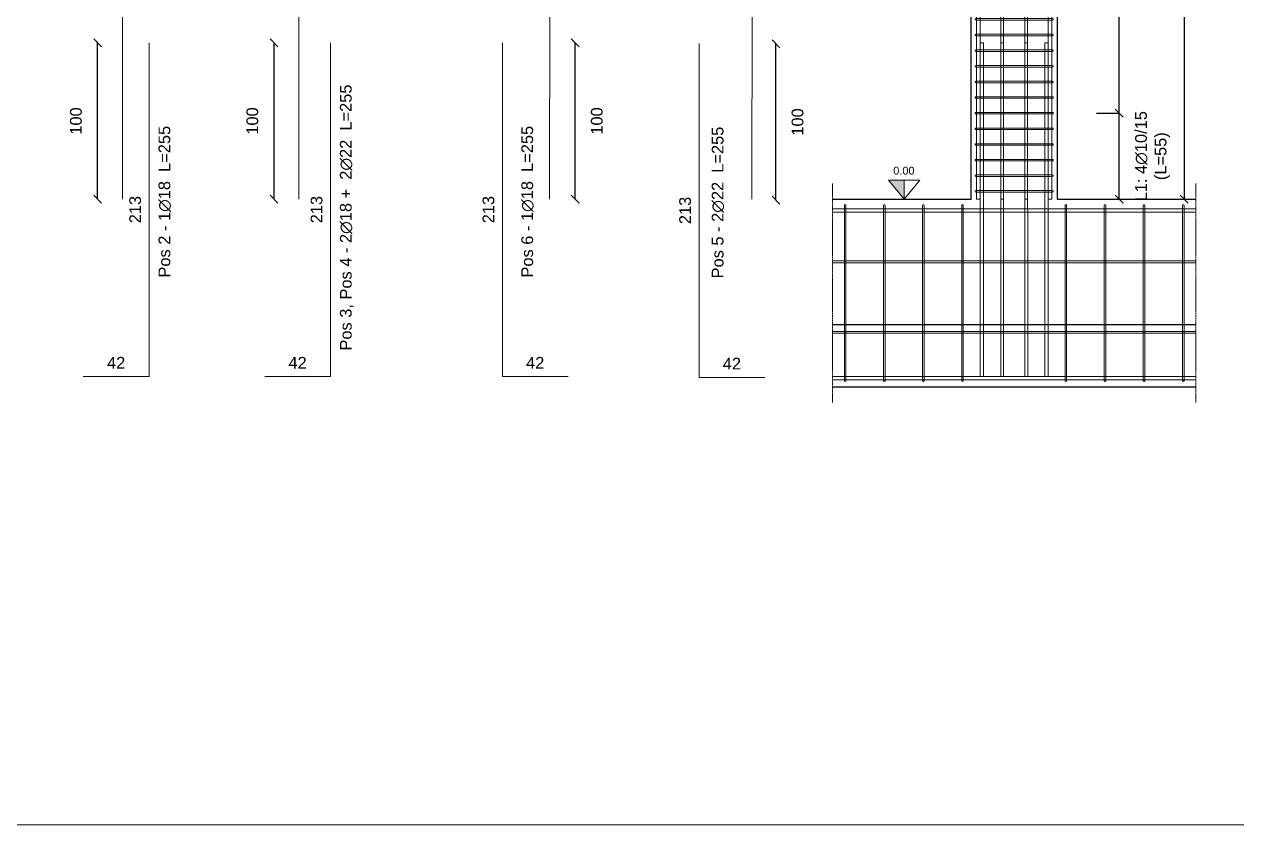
# Model space of a CAD drawing. Header units: millimetres. Extents: x -455371 to 117772, y -78417 to 116564.
# Drawn here: x -431903 to -424157, y 47891 to 53007 of the extents above; entities that cross this region are included whole.
import ezdxf

# ---------------------------------------------------------------- set-up
doc = ezdxf.new("R2010")
doc.units = ezdxf.units.MM
doc.linetypes.add('ACAD_ISO02W100', pattern=[15, 12, -3])
doc.layers.get('0').update_dxf_attribs({"color": 255})
for name, color, linetype, lineweight in [('armature', 5, 'Continuous', 18), ('Cls', 7, 'Continuous', 25), ('quote', 5, 'Continuous', 15), ('Scritte', 7, 'Continuous', 15), ('staffe', 10, 'Continuous', 15), ('tratteggio 1 a 50', 230, 'ACAD_ISO02W100', 15)]:
    doc.layers.add(name, color=color, linetype=linetype, lineweight=lineweight)
doc.layers.add('RETINI', color=253, linetype='Continuous')
doc.styles.get("Standard").update_dxf_attribs({"font": 'arial.ttf'})
doc.dimstyles.new('per distinte 1 a 50', dxfattribs={"dimtxt": 75, "dimasz": 150, "dimexe": 0.18, "dimexo": 250, "dimgap": 50, "dimtad": 1, "dimdec": 0, "dimlfac": 0.1, "dimzin": 0, "dimdsep": 46, "dimtxsty": 'Standard', "dimblk": 'NONE', "dimcen": 0, "dimse1": 1, "dimse2": 1, "dimsd1": 1, "dimsd2": 1, "dimadec": 0, "dimazin": 0, "dimtfac": 1, "dimtdec": 0, "dimtix": 1, "dimtofl": 0, "dimtmove": 0, "dimatfit": 3, "dimldrblk": 'NONE', "dimfxl": 250, "dimfxlon": 1, "dimtolj": 1, "dimtzin": 0, "dimarcsym": 2})
doc.dimstyles.new('scala1 a 50', dxfattribs={"dimtxt": 75, "dimasz": 50, "dimexe": 0.18, "dimexo": 250, "dimgap": 100, "dimtad": 2, "dimdec": 0, "dimlfac": 0.1, "dimzin": 0, "dimdsep": 46, "dimtxsty": 'Standard', "dimblk": 'OBLIQUE', "dimcen": -100, "dimadec": 0, "dimazin": 0, "dimtfac": 1, "dimtdec": 0, "dimtofl": 0, "dimtmove": 0, "dimatfit": 3, "dimfxl": 250, "dimfxlon": 1, "dimtolj": 1, "dimtzin": 0, "dimarcsym": 0})

# ---------------------------------------------------------------- blocks, each defined once
blk = doc.blocks.new('*U2535')
at = {"layer": 'staffe'}
blk.add_lwpolyline([(-245, -5), (245, -5, 1), (245, 5), (-245, 5, 1)], format="xyb", close=True, dxfattribs=at)
blk = doc.blocks.new('*U2536')
at = {"layer": 'armature', "color": 0, "linetype": 'ByBlock', "lineweight": -2, "transparency": 16777216}
for p in [(0, 2900), (0, 2800), (0, 2700), (0, 2600), (0, 2500), (0, 2400), (0, 2300), (0, 2200), (0, 2100), (0, 2000), (0, 1900), (0, 1800), (0, 1700), (0, 1600), (0, 1500), (0, 1400), (0, 1300), (0, 1200), (0, 1100), (0, 1000), (0, 900), (0, 800), (0, 700), (0, 600), (0, 500), (0, 400), (0, 300), (0, 200), (0, 100), (0, 0)]:
    blk.add_blockref('*U2535', p, dxfattribs=at)
blk = doc.blocks.new('*U2569')
at = {"layer": 'staffe'}
blk.add_lwpolyline([(-5, -560), (-5, 560, -1), (5, 560), (5, -560, -1)], format="xyb", close=True, dxfattribs=at)
blk = doc.blocks.new('*U2570')
at = {"layer": 'armature', "color": 0, "linetype": 'ByBlock', "lineweight": -2, "transparency": 16777216}
for p in [(0, 0), (250, 0), (500, 0), (750, 0)]:
    blk.add_blockref('*U2569', p, dxfattribs=at)
blk = doc.blocks.new('*U2571')
at = {"layer": 'staffe'}
blk.add_lwpolyline([(-5, -560), (-5, 560, -1), (5, 560), (5, -560, -1)], format="xyb", close=True, dxfattribs=at)
blk = doc.blocks.new('*U2572')
at = {"layer": 'armature', "color": 0, "linetype": 'ByBlock', "lineweight": -2, "transparency": 16777216}
for p in [(0, 0), (250, 0), (500, 0), (750, 0)]:
    blk.add_blockref('*U2571', p, dxfattribs=at)
blk = doc.blocks.new('*D2997')
at = {"layer": 'Defpoints', "color": 0, "transparency": 16777216}
for p in [(-428848.9, 50755.5), (-428848.9, 50755.5), (-428428.9, 50755.5)]:
    blk.add_point(p, dxfattribs=at)
at = {"layer": 'quote', "color": 0, "transparency": 16777216, "insert": (-428638.9, 50843.2), "char_height": 75, "attachment_point": 5}
blk.add_mtext('\\A1;42', dxfattribs=at)
blk = doc.blocks.new('_None')
blk = doc.blocks.new('*D2772')
at = {"layer": 'Defpoints', "color": 0, "transparency": 16777216}
for p in [(-428545.8, 54863.5), (-428546.8, 51888.5), (-428546.3, 51888.5)]:
    blk.add_point(p, dxfattribs=at)
at = {"layer": 'quote', "color": 0, "transparency": 16777216, "insert": (-428634.6, 53376), "char_height": 75, "attachment_point": 5, "rotation": 90}
blk.add_mtext('\\A1;300', dxfattribs=at)
blk = doc.blocks.new('*D2785')
at = {"layer": 'Defpoints', "color": 0, "transparency": 16777216}
for p in [(-431251.1, 56388.5), (-431276.1, 51888.5), (-431251.1, 51888.5)]:
    blk.add_point(p, dxfattribs=at)
at = {"layer": 'quote', "color": 0, "transparency": 16777216, "insert": (-431339.4, 54138.5), "char_height": 75, "attachment_point": 5, "rotation": 90}
blk.add_mtext('\\A1;450', dxfattribs=at)
blk = doc.blocks.new('*D2786')
at = {"layer": 'Defpoints', "color": 0, "transparency": 16777216}
for p in [(-430149, 56388.5), (-430149, 51888.5), (-430149, 51888.5)]:
    blk.add_point(p, dxfattribs=at)
at = {"layer": 'quote', "color": 0, "transparency": 16777216, "insert": (-430237.3, 54138.5), "char_height": 75, "attachment_point": 5, "rotation": 90}
blk.add_mtext('\\A1;450', dxfattribs=at)
blk = doc.blocks.new('*D3004')
at = {"layer": 'Defpoints', "color": 0, "transparency": 16777216}
for p in [(-431106.1, 52888.5), (-431106.1, 50755.5), (-431106.1, 50755.5)]:
    blk.add_point(p, dxfattribs=at)
at = {"layer": 'quote', "color": 0, "transparency": 16777216, "insert": (-431194.4, 51822), "char_height": 75, "attachment_point": 5, "rotation": 90}
blk.add_mtext('\\A1;213', dxfattribs=at)
blk = doc.blocks.new('*D3005')
at = {"layer": 'Defpoints', "color": 0, "transparency": 16777216}
for p in [(-431526.1, 50755.5), (-431106.1, 50755.5), (-431106.1, 50755.5)]:
    blk.add_point(p, dxfattribs=at)
at = {"layer": 'quote', "color": 0, "transparency": 16777216, "insert": (-431316.1, 50843.2), "char_height": 75, "attachment_point": 5}
blk.add_mtext('\\A1;42', dxfattribs=at)
blk = doc.blocks.new('*D3006')
at = {"layer": 'Defpoints', "color": 0, "transparency": 16777216}
for p in [(-429947.1, 52888.5), (-429947.1, 50755.5), (-429947.1, 50755.5)]:
    blk.add_point(p, dxfattribs=at)
at = {"layer": 'quote', "color": 0, "transparency": 16777216, "insert": (-430035.4, 51822), "char_height": 75, "attachment_point": 5, "rotation": 90}
blk.add_mtext('\\A1;213', dxfattribs=at)
blk = doc.blocks.new('*D3007')
at = {"layer": 'Defpoints', "color": 0, "transparency": 16777216}
for p in [(-430367.1, 50755.5), (-429947.1, 50755.5), (-429947.1, 50755.5)]:
    blk.add_point(p, dxfattribs=at)
at = {"layer": 'quote', "color": 0, "transparency": 16777216, "insert": (-430157.1, 50843.2), "char_height": 75, "attachment_point": 5}
blk.add_mtext('\\A1;42', dxfattribs=at)
blk = doc.blocks.new('*D2787')
at = {"layer": 'Defpoints', "color": 0, "transparency": 16777216}
for p in [(-428848.9, 52888.5), (-428848.9, 50755.5), (-428848.9, 50755.5)]:
    blk.add_point(p, dxfattribs=at)
at = {"layer": 'quote', "color": 0, "transparency": 16777216, "insert": (-428937.3, 51822), "char_height": 75, "attachment_point": 5, "rotation": 90}
blk.add_mtext('\\A1;213', dxfattribs=at)
blk = doc.blocks.new('*D2788')
at = {"layer": 'Defpoints', "color": 0, "transparency": 16777216}
for p in [(-427252.9, 54863.5), (-427253.9, 51888.5), (-427253.4, 51888.5)]:
    blk.add_point(p, dxfattribs=at)
at = {"layer": 'quote', "color": 0, "transparency": 16777216, "insert": (-427341.7, 53376), "char_height": 75, "attachment_point": 5, "rotation": 90}
blk.add_mtext('\\A1;300', dxfattribs=at)
blk = doc.blocks.new('_Oblique')
at = {"color": 0, "linetype": 'ByBlock', "lineweight": -2}
blk.add_line((-0.5, -0.5), (0.5, 0.5), dxfattribs=at)
blk = doc.blocks.new('*D2793')
at = {"layer": 'Defpoints', "color": 0, "transparency": 16777216}
for p in [(-431434.8, 52888.5), (-431276.1, 52888.5), (-431276.1, 51888.5)]:
    blk.add_point(p, dxfattribs=at)
at = {"layer": 'quote', "color": 0, "lineweight": -2, "transparency": 16777216}
for p, q in [((-431434.8, 52888.5), (-431435, 52888.5)), ((-431434.8, 51888.5), (-431434.8, 52888.5)), ((-431434.8, 51888.5), (-431435, 51888.5))]:
    blk.add_line(p, q, dxfattribs=at)
at = {"layer": 'quote', "color": 0, "lineweight": -2, "transparency": 16777216, "xscale": 50, "yscale": 50, "zscale": 50}
for p, rotation in [((-431434.8, 52888.5), 90), ((-431434.8, 51888.5), 270)]:
    blk.add_blockref('_Oblique', p, dxfattribs=dict(at, rotation=rotation))
at = {"layer": 'quote', "color": 0, "transparency": 16777216, "insert": (-431573.1, 52388.5), "char_height": 75, "attachment_point": 5, "rotation": 90}
blk.add_mtext('\\A1;100', dxfattribs=at)
blk = doc.blocks.new('*D2794')
at = {"layer": 'Defpoints', "color": 0, "transparency": 16777216}
for p in [(-430307.6, 52888.5), (-430149, 52888.5), (-430149, 51888.5)]:
    blk.add_point(p, dxfattribs=at)
at = {"layer": 'quote', "color": 0, "lineweight": -2, "transparency": 16777216}
for p, q in [((-430307.6, 52888.5), (-430307.8, 52888.5)), ((-430307.6, 51888.5), (-430307.6, 52888.5)), ((-430307.6, 51888.5), (-430307.8, 51888.5))]:
    blk.add_line(p, q, dxfattribs=at)
at = {"layer": 'quote', "color": 0, "lineweight": -2, "transparency": 16777216, "xscale": 50, "yscale": 50, "zscale": 50}
for p, rotation in [((-430307.6, 52888.5), 90), ((-430307.6, 51888.5), 270)]:
    blk.add_blockref('_Oblique', p, dxfattribs=dict(at, rotation=rotation))
at = {"layer": 'quote', "color": 0, "transparency": 16777216, "insert": (-430445.9, 52388.5), "char_height": 75, "attachment_point": 5, "rotation": 90}
blk.add_mtext('\\A1;100', dxfattribs=at)
blk = doc.blocks.new('*D2795')
at = {"layer": 'Defpoints', "color": 0, "transparency": 16777216}
for p in [(-428546.5, 52888.5), (-428383.3, 52888.5), (-428546.3, 51888.5)]:
    blk.add_point(p, dxfattribs=at)
at = {"layer": 'quote', "color": 0, "lineweight": -2, "transparency": 16777216}
for p, q in [((-428383.3, 52888.5), (-428383.1, 52888.5)), ((-428383.3, 51888.5), (-428383.3, 52888.5)), ((-428383.3, 51888.5), (-428383.1, 51888.5))]:
    blk.add_line(p, q, dxfattribs=at)
at = {"layer": 'quote', "color": 0, "lineweight": -2, "transparency": 16777216, "xscale": 50, "yscale": 50, "zscale": 50}
for p, rotation in [((-428383.3, 52888.5), 90), ((-428383.3, 51888.5), 270)]:
    blk.add_blockref('_Oblique', p, dxfattribs=dict(at, rotation=rotation))
at = {"layer": 'quote', "color": 0, "transparency": 16777216, "insert": (-428245, 52388.5), "char_height": 75, "attachment_point": 5, "rotation": 90}
blk.add_mtext('\\A1;100', dxfattribs=at)
blk = doc.blocks.new('*D2849')
at = {"layer": 'Defpoints', "color": 0, "transparency": 16777216}
for p in [(-425303.7, 54888.5), (-425303.7, 51888.5), (-424492.7, 51888.5)]:
    blk.add_point(p, dxfattribs=at)
at = {"layer": 'quote', "color": 0, "lineweight": -2, "transparency": 16777216}
for p, q in [((-424742.7, 54888.5), (-424492.5, 54888.5)), ((-424492.7, 54888.5), (-424492.7, 51888.5)), ((-424742.7, 51888.5), (-424492.5, 51888.5))]:
    blk.add_line(p, q, dxfattribs=at)
at = {"layer": 'quote', "color": 0, "lineweight": -2, "transparency": 16777216, "xscale": 50, "yscale": 50, "zscale": 50}
for p, rotation in [((-424492.7, 54888.5), 90), ((-424492.7, 51888.5), 270)]:
    blk.add_blockref('_Oblique', p, dxfattribs=dict(at, rotation=rotation))
at = {"layer": 'quote', "color": 0, "transparency": 16777216, "insert": (-424354.4, 53388.5), "char_height": 75, "attachment_point": 5, "rotation": 90}
blk.add_mtext('\\A1;300', dxfattribs=at)
blk = doc.blocks.new('*D2859')
at = {"layer": 'Defpoints', "color": 0, "transparency": 16777216}
for p in [(-425303.7, 52438.5), (-424907.8, 52438.5), (-425303.7, 51888.5)]:
    blk.add_point(p, dxfattribs=at)
at = {"layer": 'quote', "color": 0, "lineweight": -2, "transparency": 16777216}
for p, q in [((-425053.7, 52438.5), (-424907.6, 52438.5)), ((-424907.8, 51888.5), (-424907.8, 52438.5)), ((-425053.7, 51888.5), (-424907.6, 51888.5))]:
    blk.add_line(p, q, dxfattribs=at)
at = {"layer": 'quote', "color": 0, "lineweight": -2, "transparency": 16777216, "xscale": 50, "yscale": 50, "zscale": 50}
for p, rotation in [((-424907.8, 52438.5), 90), ((-424907.8, 51888.5), 270)]:
    blk.add_blockref('_Oblique', p, dxfattribs=dict(at, rotation=rotation))
at = {"layer": 'quote', "color": 0, "transparency": 16777216, "insert": (-424694.8, 52163.5), "char_height": 75, "attachment_point": 5, "rotation": 90}
blk.add_mtext('\\A1;L1: {\\A0;4∅10/15} \\P(L=55)', dxfattribs=at)
blk = doc.blocks.new('*D2860')
at = {"layer": 'Defpoints', "color": 0, "transparency": 16777216}
for p in [(-425303.7, 54338.5), (-424907.8, 54338.5), (-425303.7, 52438.5)]:
    blk.add_point(p, dxfattribs=at)
at = {"layer": 'quote', "color": 0, "lineweight": -2, "transparency": 16777216}
for p, q in [((-425053.7, 54338.5), (-424907.6, 54338.5)), ((-424907.8, 52438.5), (-424907.8, 54338.5)), ((-425053.7, 52438.5), (-424907.6, 52438.5))]:
    blk.add_line(p, q, dxfattribs=at)
at = {"layer": 'quote', "color": 0, "lineweight": -2, "transparency": 16777216, "xscale": 50, "yscale": 50, "zscale": 50}
for p, rotation in [((-424907.8, 54338.5), 90), ((-424907.8, 52438.5), 270)]:
    blk.add_blockref('_Oblique', p, dxfattribs=dict(at, rotation=rotation))
at = {"layer": 'quote', "color": 0, "transparency": 16777216, "insert": (-424694.8, 53388.5), "char_height": 75, "attachment_point": 5, "rotation": 90}
blk.add_mtext('\\A1;L2: {\\A0;12∅10/15} \\P(L=190)', dxfattribs=at)
blk = doc.blocks.new('*D3017')
at = {"layer": 'Defpoints', "color": 0, "transparency": 16777216}
for p in [(-427592.3, 50750.2), (-427592.3, 50750.2), (-427172.3, 50750.2)]:
    blk.add_point(p, dxfattribs=at)
at = {"layer": 'quote', "color": 0, "transparency": 16777216, "insert": (-427382.3, 50837.8), "char_height": 75, "attachment_point": 5}
blk.add_mtext('\\A1;42', dxfattribs=at)
blk = doc.blocks.new('*D2918')
at = {"layer": 'Defpoints', "color": 0, "transparency": 16777216}
for p in [(-427592.3, 52883.2), (-427592.3, 50750.2), (-427592.3, 50750.2)]:
    blk.add_point(p, dxfattribs=at)
at = {"layer": 'quote', "color": 0, "transparency": 16777216, "insert": (-427680.7, 51816.7), "char_height": 75, "attachment_point": 5, "rotation": 90}
blk.add_mtext('\\A1;213', dxfattribs=at)
blk = doc.blocks.new('*D2919')
at = {"layer": 'Defpoints', "color": 0, "transparency": 16777216}
for p in [(-427253.5, 52882.2), (-427100.9, 52882.2), (-427253.5, 51882.2)]:
    blk.add_point(p, dxfattribs=at)
at = {"layer": 'quote', "color": 0, "lineweight": -2, "transparency": 16777216}
for p, q in [((-427100.9, 52882.2), (-427100.7, 52882.2)), ((-427100.9, 51882.2), (-427100.9, 52882.2)), ((-427100.9, 51882.2), (-427100.7, 51882.2))]:
    blk.add_line(p, q, dxfattribs=at)
at = {"layer": 'quote', "color": 0, "lineweight": -2, "transparency": 16777216, "xscale": 50, "yscale": 50, "zscale": 50}
for p, rotation in [((-427100.9, 52882.2), 90), ((-427100.9, 51882.2), 270)]:
    blk.add_blockref('_Oblique', p, dxfattribs=dict(at, rotation=rotation))
at = {"layer": 'quote', "color": 0, "transparency": 16777216, "insert": (-426962.6, 52382.2), "char_height": 75, "attachment_point": 5, "rotation": 90}
blk.add_mtext('\\A1;100', dxfattribs=at)

msp = doc.modelspace()

# ---------------------------------------------------------------- hatches: boundary and pattern name
at = {"layer": 'RETINI'}
h = msp.add_hatch(color=256, dxfattribs=at)
h.dxf.hatch_style = 1
h.paths.add_polyline_path([(-426380.7, 52009.9), (-426280.7, 51888.5), (-426280.7, 52009.9)])

# ---------------------------------------------------------------- linework, layer by layer
at = {"layer": 'armature'}
for p, q in [((-430149, 56388.5), (-430149, 51888.5)), ((-428545.8, 54863.5), (-428546.8, 51888.5)), ((-427252.9, 54863.5), (-427253.9, 51888.5)), ((-431106.1, 50755.5), (-431106.1, 52888.5)), ((-429947.1, 50755.5), (-429947.1, 52888.5)), ((-428848.9, 50755.5), (-428848.9, 52888.5)), ((-427592.3, 50750.2), (-427592.3, 52883.2))]:
    msp.add_line(p, q, dxfattribs=at)
for points in [[(-431276.1, 51888.5), (-431276.1, 54888.5), (-431251.1, 55388.5), (-431251.1, 56388.5)], [(-425646.4, 51888.5), (-425664.4, 51888.5), (-425664.4, 56388.5), (-425646.4, 56388.5), (-425646.4, 51888.5)], [(-425493, 51888.5), (-425511, 51888.5), (-425511, 56388.5), (-425493, 56388.5), (-425493, 51888.5)], [(-425797.1, 52888.5), (-425775.1, 52888.5), (-425775.1, 50755.5), (-425797.1, 50755.5), (-425797.1, 52888.5)], [(-425646.1, 50755.5), (-425646.8, 52888.5), (-425664.8, 52888.5), (-425664.8, 50755.5)], [(-425492.4, 50755.5), (-425493, 52888.5), (-425511, 52888.5), (-425511, 50755.5)], [(-425382.7, 52888.5), (-425360.7, 52888.5), (-425360.7, 50755.4), (-425382.7, 50755.4), (-425382.7, 52888.5)], [(-426738.9, 51827.5), (-424418, 51827.5)], [(-426738.9, 51805.5), (-424418, 51805.5)], [(-426738.9, 51494.5), (-424418, 51494.5)], [(-426738.9, 51482.5), (-424418, 51482.5)], [(-426738.9, 51043.5), (-424418, 51043.5)], [(-426738.9, 51031.5), (-424418, 51031.5)], [(-431106.1, 50755.5), (-431526.1, 50755.5)], [(-429947.1, 50755.5), (-430367.1, 50755.5)], [(-428848.9, 50755.5), (-428428.9, 50755.5)], [(-427592.3, 50750.2), (-427172.3, 50750.2)], [(-426738.9, 50755.5), (-424418, 50755.5)], [(-426738.9, 50733.5), (-424418, 50733.5)]]:
    msp.add_lwpolyline(points, dxfattribs=at)
for points in [[(-425818.7, 54888.5), (-425818.7, 51888.5), (-425796.7, 51888.5), (-425796.7, 54888.5), (-425771.7, 55388.5), (-425771.7, 56388.5), (-425793.7, 56388.5), (-425793.7, 55388.5)], [(-425338.7, 54888.5), (-425338.7, 51888.5), (-425360.7, 51888.5), (-425360.7, 54888.5), (-425385.7, 55388.5), (-425385.7, 56388.5), (-425363.7, 56388.5), (-425363.7, 55388.5)]]:
    msp.add_lwpolyline(points, close=True, dxfattribs=at)
at = {"layer": 'Cls'}
for points in [[(-426738.9, 51888.5), (-425853.7, 51888.5), (-425853.7, 54888.5), (-426738.9, 54888.5)], [(-424418, 54888.5), (-425303.7, 54888.5), (-425303.7, 51888.5), (-424418, 51888.5)], [(-426738.9, 51088.5), (-424418, 51088.5)], [(-426738.9, 50688.5), (-424418, 50688.5)]]:
    msp.add_lwpolyline(points, dxfattribs=at)
at = {"layer": 'quote'}
msp.add_lwpolyline([(-455370.7, 70223.3), (-403722.5, 70223.3), (-403722.5, 47890.5), (-455370.7, 47890.5)], close=True, dxfattribs=at)
for points in [[(-426280.7, 51888.5), (-426380.7, 52009.9), (-426180.7, 52009.9), (-426280.7, 51888.5)], [(-426280.7, 51888.5), (-426280.7, 52009.9)]]:
    msp.add_lwpolyline(points, dxfattribs=at)
at = {"layer": 'tratteggio 1 a 50'}
for points in [[(-426738.9, 51988.5), (-426738.9, 50588.5)], [(-424418, 51988.5), (-424418, 50588.5)]]:
    msp.add_lwpolyline(points, dxfattribs=at)

# ---------------------------------------------------------------- block references
at = {"layer": 'armature'}
for name, p in [('*U2536', (-425578.7, 51938.5)), ('*U2570', (-425248.7, 51288.5))]:
    msp.add_blockref(name, p, dxfattribs=at)
at = {"layer": 'armature', "xscale": -1}
msp.add_blockref('*U2572', (-425908.7, 51288.5), dxfattribs=at)

# ---------------------------------------------------------------- texts
at = {"layer": 'Scritte', "char_height": 75, "rotation": 90}
for s, width, heights, insert, attachment_point in [('Pos 3, Pos 4 - 2∅18 +  2∅22  L=255', 1724.078, [0], (-429886.6, 50921.4), 1), ('Pos 2 - 1∅18  L=255', 1174.173, [0], (-431045.6, 51388), 1), ('Pos 6 - 1∅18  L=255', 1174.173, [80.8], (-428647.7, 51388), 7), ('Pos 5 - 2∅22  L=255', 1174.173, [80.8], (-427431.2, 51382.7), 7)]:
    msp.add_mtext_dynamic_manual_height_columns(s, width=width, gutter_width=12.5, heights=heights, dxfattribs=dict(at, insert=insert, attachment_point=attachment_point))
at = {"layer": 'Scritte', "insert": (-426351.4, 52096.1), "char_height": 50, "attachment_point": 1}
msp.add_mtext_dynamic_manual_height_columns('0.00', width=147.198, gutter_width=12.5, heights=[0], dxfattribs=at)

# ---------------------------------------------------------------- dimensions: what is measured, and where the dimension line sits
at = {"layer": 'quote'}
for base, p1, p2, angle, dimstyle, picture, middle in [((-431251.1, 51888.5), (-431251.1, 56388.5), (-431276.1, 51888.5), 90, 'per distinte 1 a 50', '*D2785', (-431339.4, 54138.5)), ((-430149, 51888.5), (-430149, 56388.5), (-430149, 51888.5), 90, 'per distinte 1 a 50', '*D2786', (-430237.3, 54138.5)), ((-424492.7, 51888.5), (-425303.7, 54888.5), (-425303.7, 51888.5), 90, 'scala1 a 50', '*D2849', (-424354.4, 53388.5)), ((-431434.8, 52888.5), (-431276.1, 51888.5), (-431276.1, 52888.5), 90, 'scala1 a 50', '*D2793', (-431573.1, 52388.5)), ((-430307.6, 52888.5), (-430149, 51888.5), (-430149, 52888.5), 90, 'scala1 a 50', '*D2794', (-430445.9, 52388.5)), ((-428383.3, 52888.5), (-428546.3, 51888.5), (-428546.5, 52888.5), 90, 'scala1 a 50', '*D2795', (-428245, 52388.5)), ((-431106.1, 50755.5), (-431106.1, 52888.5), (-431106.1, 50755.5), 90, 'per distinte 1 a 50', '*D3004', (-431194.4, 51822)), ((-429947.1, 50755.5), (-429947.1, 52888.5), (-429947.1, 50755.5), 90, 'per distinte 1 a 50', '*D3006', (-430035.4, 51822)), ((-428848.9, 50755.5), (-428848.9, 52888.5), (-428848.9, 50755.5), 90, 'per distinte 1 a 50', '*D2787', (-428937.3, 51822)), ((-427592.3, 50750.2), (-427592.3, 52883.2), (-427592.3, 50750.2), 90, 'per distinte 1 a 50', '*D2918', (-427680.7, 51816.7)), ((-427100.9, 52882.2), (-427253.5, 51882.2), (-427253.5, 52882.2), 90, 'scala1 a 50', '*D2919', (-426962.6, 52382.2)), ((-428848.9, 50755.5), (-428428.9, 50755.5), (-428848.9, 50755.5), 180, 'per distinte 1 a 50', '*D2997', (-428638.9, 50843.2)), ((-427592.3, 50750.2), (-427172.3, 50750.2), (-427592.3, 50750.2), 180, 'per distinte 1 a 50', '*D3017', (-427382.3, 50837.8))]:
    dim = msp.add_linear_dim(base=base, p1=p1, p2=p2, angle=angle, dimstyle=dimstyle, dxfattribs=at)
    dim.commit()
    dim.dimension.update_dxf_attribs({"geometry": picture, "text_midpoint": middle})
for base, p1, p2, text, dimstyle, picture, middle, dimtype in [((-428546.3, 51888.5), (-428545.8, 54863.5), (-428546.8, 51888.5), '300', 'per distinte 1 a 50', '*D2772', (-428546.3, 53376), 160), ((-427253.4, 51888.5), (-427252.9, 54863.5), (-427253.9, 51888.5), '300', 'per distinte 1 a 50', '*D2788', (-427253.4, 53376), 160), ((-424907.8, 54338.5), (-425303.7, 52438.5), (-425303.7, 54338.5), 'L2: {\\A0;12∅10/15} \\P(L=<>)', 'scala1 a 50', '*D2860', (-424907.8, 53388.5), 161), ((-424907.8, 52438.5), (-425303.7, 51888.5), (-425303.7, 52438.5), 'L1: {\\A0;4∅10/15} \\P(L=<>)', 'scala1 a 50', '*D2859', (-424907.8, 52163.5), 161)]:
    dim = msp.add_linear_dim(base=base, p1=p1, p2=p2, angle=90, text=text, dimstyle=dimstyle, dxfattribs=at)
    dim.commit()
    dim.dimension.update_dxf_attribs({"geometry": picture, "text_midpoint": middle, "dimtype": dimtype})
for base, p1, p2, picture, middle in [((-431106.1, 50755.5), (-431526.1, 50755.5), (-431106.1, 50755.5), '*D3005', (-431316.1, 50843.2)), ((-429947.1, 50755.5), (-430367.1, 50755.5), (-429947.1, 50755.5), '*D3007', (-430157.1, 50843.2))]:
    dim = msp.add_linear_dim(base=base, p1=p1, p2=p2, dimstyle='per distinte 1 a 50', dxfattribs=at)
    dim.commit()
    dim.dimension.update_dxf_attribs({"geometry": picture, "text_midpoint": middle})

doc.saveas('drawing.dxf')
